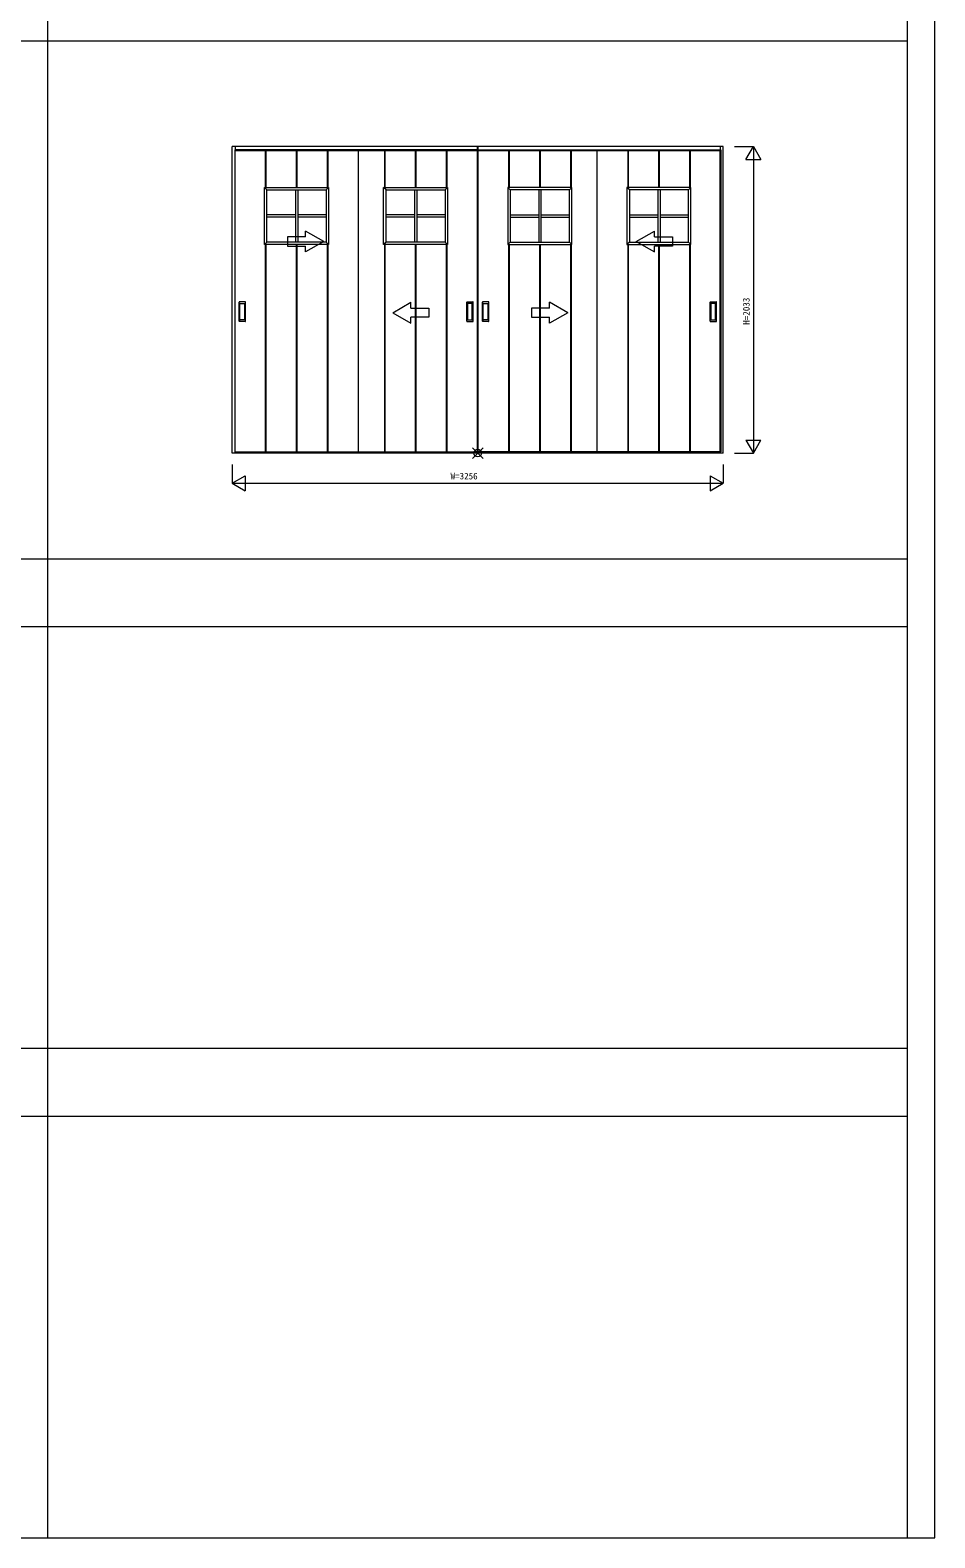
# Model space of a CAD drawing. Units: millimetres, scale not verified. Extents: x -14341 to 14341, y -10000 to 10000.
# Drawn here: x 8342 to 14341, y -10000 to 1 of the extents above; entities that cross this region are included whole.
import ezdxf
from ezdxf.enums import TextEntityAlignment as Align

# ---------------------------------------------------------------- set-up
doc = ezdxf.new("R2010")
doc.units = ezdxf.units.MM
doc.header["$LTSCALE"] = 50
for name, color, linetype, lineweight in [('0-1_YKK_F1', 7, 'Continuous', 18), ('0-2_YKK_IN', 1, 'Continuous', 18), ('0-3_YKK_A1', 4, 'Continuous', 18), ('0-4_YKK_N1', 2, 'Continuous', 18)]:
    doc.layers.add(name, color=color, linetype=linetype, lineweight=lineweight)
doc.styles.add('ＭＳ ゴシック', font='')
doc.styles.get('ＭＳ ゴシック').set_extended_font_data('MS Gothic')

msp = doc.modelspace()

# ---------------------------------------------------------------- linework, layer by layer
at = {"layer": '0-1_YKK_F1'}
for p, q in [((14159.49, -10000), (14159.49, 10000)), ((14340.51, -10000), (14340.51, 10000)), ((8459.49, -10000), (8459.49, 9500)), ((-14340.51, -70), (14159.49, -70)), ((-14340.51, -3505), (14159.49, -3505)), ((-14340.51, -3955), (14159.49, -3955)), ((-14340.51, -6752.5), (14159.49, -6752.5)), ((-14340.51, -7202.5), (14159.49, -7202.5)), ((-14340.51, -10000), (14340.51, -10000))]:
    msp.add_line(p, q, dxfattribs=at)
at = {"layer": '0-2_YKK_IN'}
for p, q in [((11274.14, -2839.36), (11344.85, -2768.64)), ((11274.14, -2768.64), (11344.85, -2839.36))]:
    msp.add_line(p, q, dxfattribs=at)
msp.add_circle((11309.49, -2804), 25, dxfattribs=at)
at = {"layer": '0-3_YKK_A1'}
for p, q in [((9681.49, -2804), (9681.49, -771)), ((12937.49, -771), (9681.49, -771)), ((9701.49, -771), (9701.49, -801)), ((9701.49, -795), (11307.49, -795)), ((9701.49, -798), (11307.49, -798)), ((9900.99, -792), (9900.99, -1042)), ((9904.99, -792), (9904.99, -1042)), ((10105.99, -792), (10105.99, -1042)), ((10109.99, -792), (10109.99, -1042)), ((10310.99, -792), (10310.99, -1042)), ((10314.99, -792), (10314.99, -1042)), ((10517.99, -2796), (10517.99, -792)), ((11307.49, -792), (10517.99, -792)), ((10690.49, -792), (10690.49, -1042)), ((10694.49, -792), (10694.49, -1042)), ((10895.49, -792), (10895.49, -1042)), ((10899.49, -792), (10899.49, -1042)), ((11100.49, -792), (11100.49, -1042)), ((11104.49, -792), (11104.49, -1042)), ((11307.49, -2796), (11307.49, -771)), ((11311.49, -2796), (11311.49, -771)), ((11311.49, -792), (12100.99, -792)), ((11311.49, -795), (12917.49, -795)), ((11311.49, -798), (12917.49, -798)), ((11514.49, -792), (11514.49, -1042)), ((11518.49, -792), (11518.49, -1042)), ((11719.49, -792), (11719.49, -1042)), ((11723.49, -792), (11723.49, -1042)), ((11924.49, -792), (11924.49, -1042)), ((11928.49, -792), (11928.49, -1042)), ((12100.99, -2796), (12100.99, -792)), ((12303.99, -792), (12303.99, -1042)), ((12307.99, -792), (12307.99, -1042)), ((12508.99, -792), (12508.99, -1042)), ((12512.99, -792), (12512.99, -1042)), ((12713.99, -792), (12713.99, -1042)), ((12717.99, -792), (12717.99, -1042)), ((12917.49, -771), (12917.49, -801)), ((12937.49, -2804), (12937.49, -771)), ((9701.49, -2800), (9701.49, -801)), ((12917.49, -2800), (12917.49, -801)), ((9911.99, -1058), (9895.99, -1042)), ((10100.49, -1058), (10100.49, -1404)), ((10115.49, -1058), (10115.49, -1404)), ((10303.99, -1058), (10319.99, -1042)), ((10701.49, -1058), (10685.49, -1042)), ((10889.99, -1058), (10889.99, -1404)), ((10904.99, -1058), (10904.99, -1404)), ((11093.49, -1058), (11109.49, -1042)), ((11525.49, -1058), (11509.49, -1042)), ((11713.99, -1058), (11713.99, -1404)), ((11728.99, -1058), (11728.99, -1404)), ((11917.49, -1058), (11933.49, -1042)), ((12314.99, -1058), (12298.99, -1042)), ((12503.49, -1058), (12503.49, -1404)), ((12518.49, -1058), (12518.49, -1404)), ((12706.99, -1058), (12722.99, -1042)), ((10100.49, -1223.5), (9911.99, -1223.5)), ((10100.49, -1238.5), (9911.99, -1238.5)), ((10303.99, -1223.5), (10115.49, -1223.5)), ((10303.99, -1238.5), (10115.49, -1238.5)), ((10889.99, -1223.5), (10701.49, -1223.5)), ((10889.99, -1238.5), (10701.49, -1238.5)), ((11093.49, -1223.5), (10904.99, -1223.5)), ((11093.49, -1238.5), (10904.99, -1238.5)), ((11525.49, -1223.5), (11713.99, -1223.5)), ((11525.49, -1238.5), (11713.99, -1238.5)), ((11728.99, -1223.5), (11917.49, -1223.5)), ((11728.99, -1238.5), (11917.49, -1238.5)), ((12314.99, -1223.5), (12503.49, -1223.5)), ((12314.99, -1238.5), (12503.49, -1238.5)), ((12518.49, -1223.5), (12706.99, -1223.5)), ((12518.49, -1238.5), (12706.99, -1238.5)), ((10287.99, -1400.5), (10167.99, -1331.22)), ((10167.99, -1370.5), (10167.99, -1331.22)), ((12360.99, -1400.5), (12480.99, -1331.22)), ((12480.99, -1370.5), (12480.99, -1331.22)), ((9911.99, -1404), (9895.99, -1420)), ((9900.99, -1420), (9900.99, -2796)), ((9904.99, -1420), (9904.99, -2796)), ((10105.99, -1420), (10105.99, -2796)), ((10109.99, -1420), (10109.99, -2796)), ((10287.99, -1400.5), (10167.99, -1469.78)), ((10167.99, -1469.78), (10167.99, -1430.5)), ((10303.99, -1404), (10319.99, -1420)), ((10310.99, -1420), (10310.99, -2796)), ((10314.99, -1420), (10314.99, -2796)), ((10701.49, -1404), (10685.49, -1420)), ((10690.49, -1420), (10690.49, -2796)), ((10694.49, -1420), (10694.49, -2796)), ((10895.49, -1420), (10895.49, -2796)), ((10899.49, -1420), (10899.49, -2796)), ((11093.49, -1404), (11109.49, -1420)), ((11100.49, -1420), (11100.49, -2796)), ((11104.49, -1420), (11104.49, -2796)), ((11525.49, -1404), (11509.49, -1420)), ((11514.49, -1420), (11514.49, -2796)), ((11518.49, -1420), (11518.49, -2796)), ((11719.49, -1420), (11719.49, -2796)), ((11723.49, -1420), (11723.49, -2796)), ((11917.49, -1404), (11933.49, -1420)), ((11924.49, -1420), (11924.49, -2796)), ((11928.49, -1420), (11928.49, -2796)), ((12314.99, -1404), (12298.99, -1420)), ((12303.99, -1420), (12303.99, -2796)), ((12307.99, -1420), (12307.99, -2796)), ((12360.99, -1400.5), (12480.99, -1469.78)), ((12480.99, -1469.78), (12480.99, -1430.5)), ((12508.99, -1420), (12508.99, -2796)), ((12512.99, -1420), (12512.99, -2796)), ((12706.99, -1404), (12722.99, -1420)), ((12713.99, -1420), (12713.99, -2796)), ((12717.99, -1420), (12717.99, -2796)), ((9726.99, -1930), (9726.99, -1802)), ((9767.99, -1801), (9727.99, -1801)), ((9732.99, -1920), (9732.99, -1812)), ((9733.99, -1811), (9761.99, -1811)), ((9762.99, -1812), (9762.99, -1920)), ((9768.99, -1930), (9768.99, -1802)), ((10745.99, -1873.04), (10865.99, -1803.76)), ((10745.99, -1873.04), (10865.99, -1942.32)), ((10865.99, -1843.04), (10865.99, -1803.76)), ((11236.49, -1930), (11236.49, -1802)), ((11237.49, -1801), (11277.49, -1801)), ((11242.49, -1812), (11242.49, -1920)), ((11271.49, -1811), (11243.49, -1811)), ((11272.49, -1920), (11272.49, -1812)), ((11278.49, -1930), (11278.49, -1802)), ((11340.49, -1930), (11340.49, -1802)), ((11381.49, -1801), (11341.49, -1801)), ((11346.49, -1920), (11346.49, -1812)), ((11347.49, -1811), (11375.49, -1811)), ((11376.49, -1812), (11376.49, -1920)), ((11382.49, -1930), (11382.49, -1802)), ((11905.99, -1873.04), (11785.99, -1803.76)), ((11785.99, -1843.04), (11785.99, -1803.76)), ((11905.99, -1873.04), (11785.99, -1942.32)), ((12849.99, -1930), (12849.99, -1802)), ((12850.99, -1801), (12890.99, -1801)), ((12855.99, -1812), (12855.99, -1920)), ((12884.99, -1811), (12856.99, -1811)), ((12885.99, -1920), (12885.99, -1812)), ((12891.99, -1930), (12891.99, -1802)), ((9767.99, -1931), (9727.99, -1931)), ((9761.99, -1921), (9733.99, -1921)), ((10865.99, -1942.32), (10865.99, -1903.04)), ((11237.49, -1931), (11277.49, -1931)), ((11243.49, -1921), (11271.49, -1921)), ((11381.49, -1931), (11341.49, -1931)), ((11375.49, -1921), (11347.49, -1921)), ((11785.99, -1942.32), (11785.99, -1903.04)), ((12850.99, -1931), (12890.99, -1931)), ((12856.99, -1921), (12884.99, -1921)), ((9697.99, -2796), (10517.99, -2796)), ((9701.49, -2804), (9701.49, -2800)), ((12917.49, -2800), (9701.49, -2800)), ((10517.99, -2796), (11307.49, -2796)), ((12100.99, -2796), (11311.49, -2796)), ((12920.99, -2796), (12100.99, -2796)), ((12917.49, -2804), (12917.49, -2800)), ((12937.49, -2804), (9681.49, -2804))]:
    msp.add_line(p, q, dxfattribs=at)
for points in [[(10517.99, -792), (9697.99, -792), (9697.99, -2796)], [(12100.99, -792), (12920.99, -792), (12920.99, -2796)], [(10167.99, -1370.5), (10047.99, -1370.5), (10047.99, -1430.5), (10167.99, -1430.5)], [(12480.99, -1370.5), (12600.99, -1370.5), (12600.99, -1430.5), (12480.99, -1430.5)], [(10865.99, -1843.04), (10985.99, -1843.04), (10985.99, -1903.04), (10865.99, -1903.04)], [(11785.99, -1843.04), (11665.99, -1843.04), (11665.99, -1903.04), (11785.99, -1903.04)]]:
    msp.add_lwpolyline(points, dxfattribs=at)
for points in [[(10319.99, -1042), (10319.99, -1420), (9895.99, -1420), (9895.99, -1042)], [(10303.99, -1058), (10303.99, -1404), (9911.99, -1404), (9911.99, -1058)], [(11109.49, -1042), (11109.49, -1420), (10685.49, -1420), (10685.49, -1042)], [(11093.49, -1058), (11093.49, -1404), (10701.49, -1404), (10701.49, -1058)], [(11509.49, -1042), (11509.49, -1420), (11933.49, -1420), (11933.49, -1042)], [(11525.49, -1058), (11525.49, -1404), (11917.49, -1404), (11917.49, -1058)], [(12298.99, -1042), (12298.99, -1420), (12722.99, -1420), (12722.99, -1042)], [(12314.99, -1058), (12314.99, -1404), (12706.99, -1404), (12706.99, -1058)]]:
    msp.add_lwpolyline(points, close=True, dxfattribs=at)
for centre, start, end in [((9727.99, -1802), 90, 180), ((9733.99, -1812), 90, 180), ((9761.99, -1812), 0, 90), ((9767.99, -1802), 0, 90), ((11237.49, -1802), 90, 180), ((11243.49, -1812), 90, 180), ((11271.49, -1812), 360, 90), ((11277.49, -1802), 0, 90), ((11341.49, -1802), 90, 180), ((11347.49, -1812), 90, 180), ((11375.49, -1812), 0, 90), ((11381.49, -1802), 0, 90), ((12850.99, -1802), 90, 180), ((12856.99, -1812), 90, 180), ((12884.99, -1812), 360, 90), ((12890.99, -1802), 0, 90), ((9727.99, -1930), 180, 270), ((9733.99, -1920), 180, 270), ((9761.99, -1920), 270, 0), ((9767.99, -1930), 270, 0), ((11237.49, -1930), 180, 270), ((11243.49, -1920), 180, 270), ((11271.49, -1920), 270, 360), ((11277.49, -1930), 270, 0), ((11341.49, -1930), 180, 270), ((11347.49, -1920), 180, 270), ((11375.49, -1920), 270, 0), ((11381.49, -1930), 270, 0), ((12850.99, -1930), 180, 270), ((12856.99, -1920), 180, 270), ((12884.99, -1920), 270, 360), ((12890.99, -1930), 270, 0)]:
    msp.add_arc(centre, 1, start, end, dxfattribs=at)
at = {"layer": '0-4_YKK_N1'}
for p, q in [((13012.49, -771), (13137.49, -771)), ((13137.49, -771), (13137.49, -2804)), ((13087.49, -857.6), (13187.49, -857.6)), ((13087.49, -2717.4), (13187.49, -2717.4)), ((12937.49, -2879), (12937.49, -3004)), ((13012.49, -2804), (13137.49, -2804)), ((9681.49, -3004), (9768.09, -2954)), ((9768.09, -2954), (9768.09, -3054)), ((12850.89, -2954), (12937.49, -3004)), ((9681.49, -3004), (9768.09, -3054))]:
    msp.add_line(p, q, dxfattribs=at)
for points in [[(13087.49, -857.6), (13137.49, -771), (13187.49, -857.6)], [(13087.49, -2717.4), (13137.49, -2804), (13187.49, -2717.4)], [(9681.49, -2879), (9681.49, -3004), (12937.49, -3004)], [(12850.89, -2954), (12850.89, -3054), (12937.49, -3004)]]:
    msp.add_lwpolyline(points, dxfattribs=at)

# ---------------------------------------------------------------- texts
at = {"layer": '0-4_YKK_N1', "color": 7, "style": 'ＭＳ ゴシック'}
msp.add_text('H=2033', height=43.99, rotation=90, dxfattribs=at).set_placement((13125.49, -1952.5), align=Align.BOTTOM_LEFT)
msp.add_text('W=3256', height=43.99, dxfattribs=at).set_placement((11129.49, -2992), align=Align.BOTTOM_LEFT)

doc.saveas('drawing.dxf')
